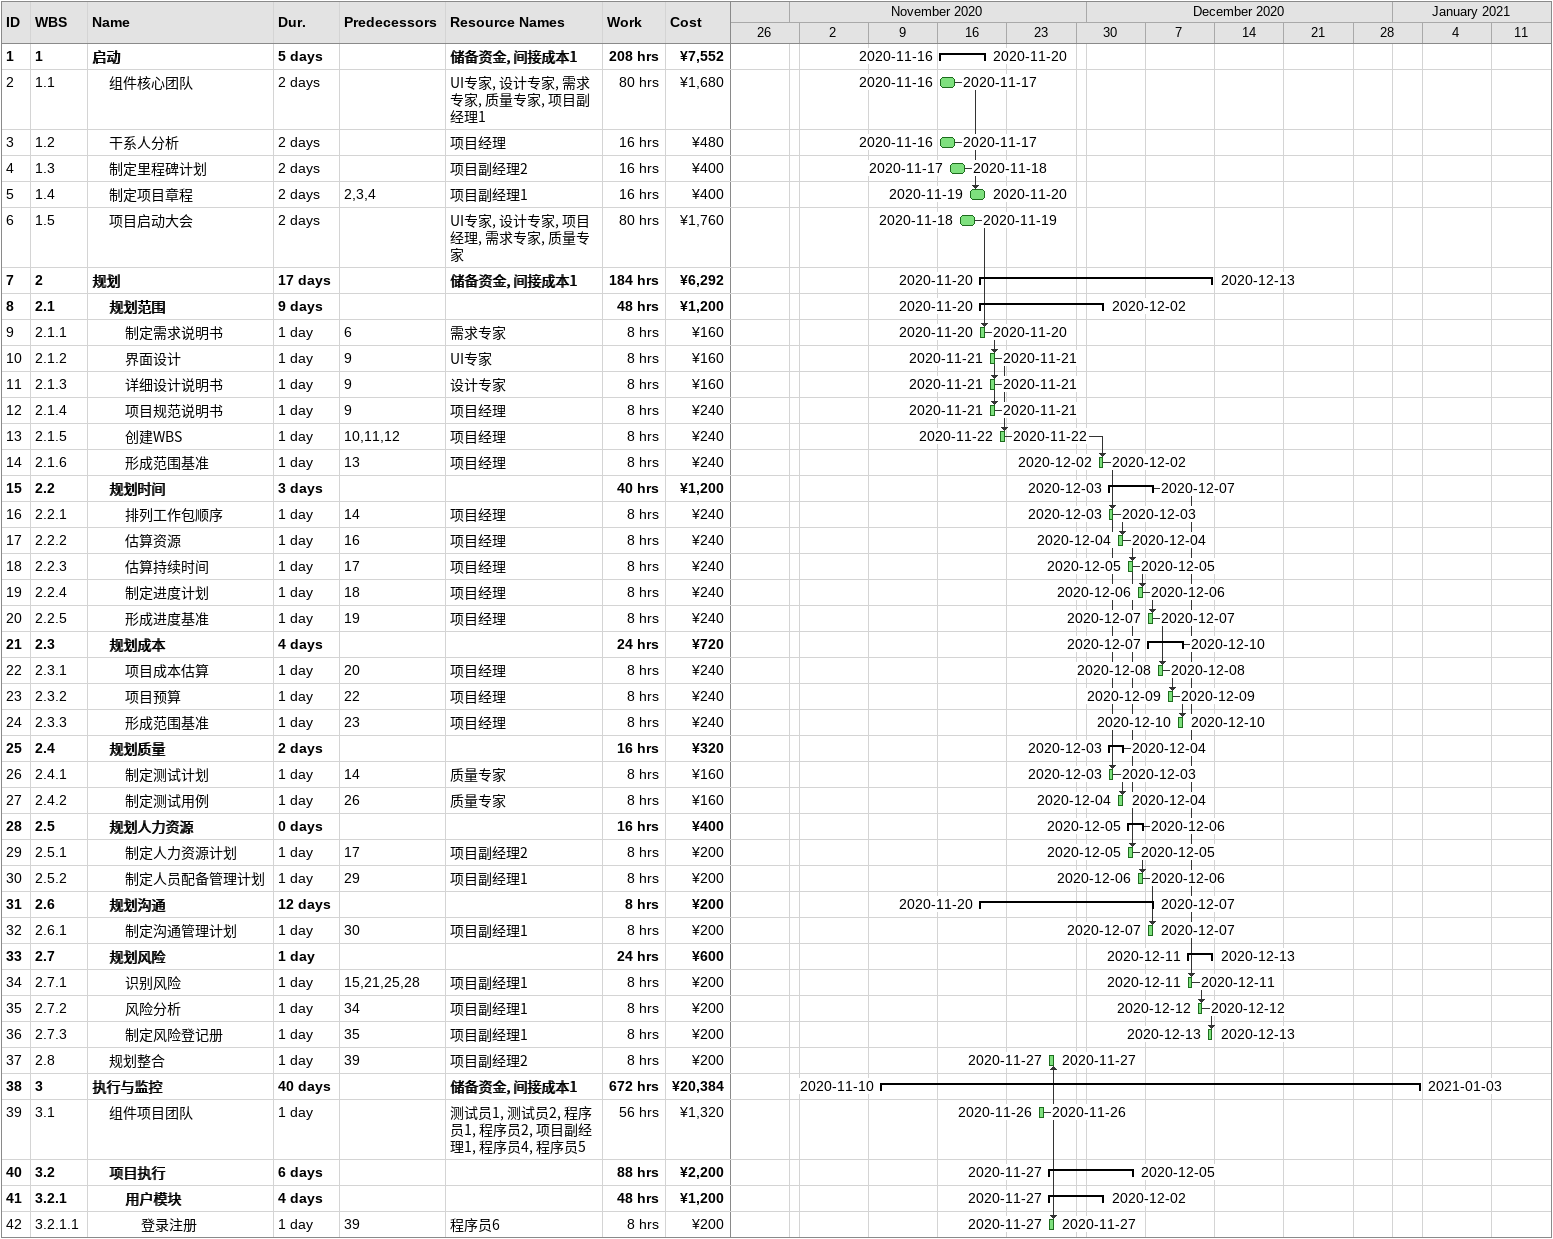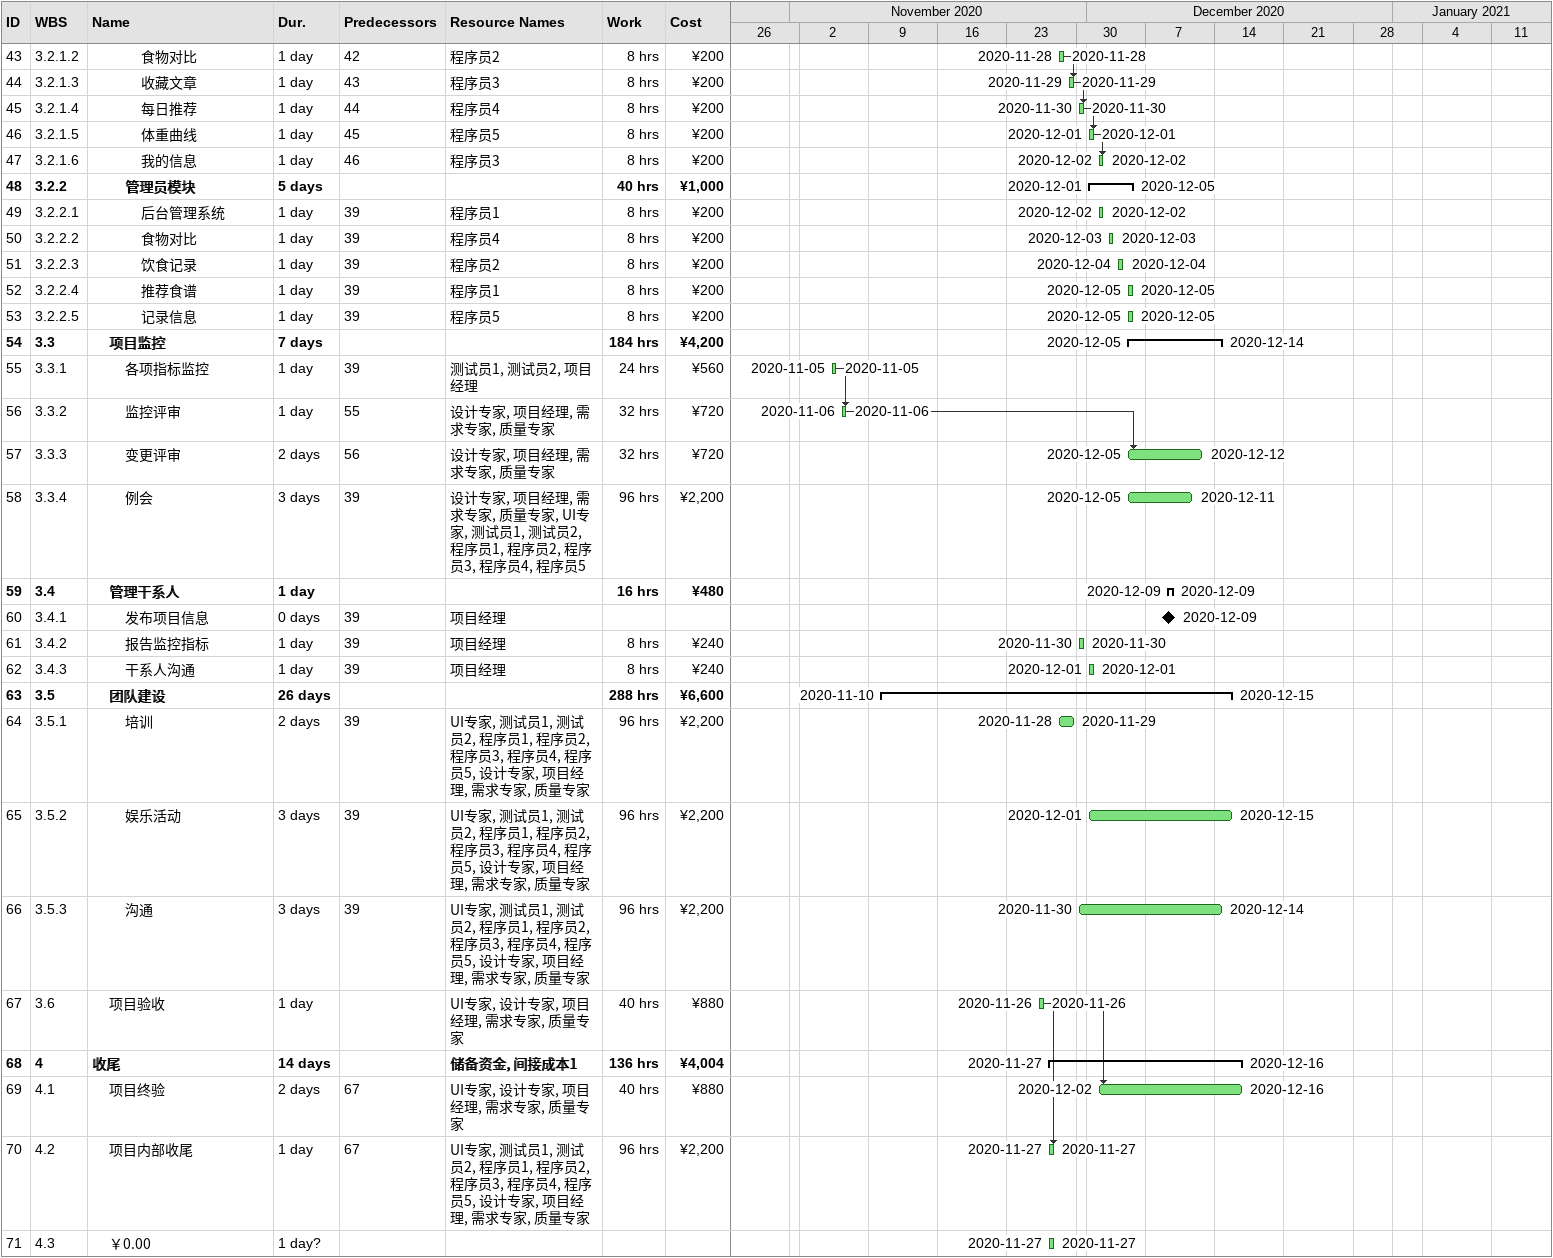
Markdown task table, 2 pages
| ID | WBS | Task | Duration | Start | Finish | Predecessors | Resources | Work (h) | Cost (¥) |
|---|---|---|---|---|---|---|---|---|---|
| 1 | 1 | **启动** | 5d | 2020-11-16 | 2020-11-20 |  | 储备资金, 间接成本1 | 208 | 7552 |
| 2 | 1.1 | 组件核心团队 | 2d | 2020-11-16 | 2020-11-17 |  | UI专家, 设计专家, 需求专家, 质量专家, 项目副经理1 | 80 | 1680 |
| 3 | 1.2 | 干系人分析 | 2d | 2020-11-16 | 2020-11-17 |  | 项目经理 | 16 | 480 |
| 4 | 1.3 | 制定里程碑计划 | 2d | 2020-11-17 | 2020-11-18 |  | 项目副经理2 | 16 | 400 |
| 5 | 1.4 | 制定项目章程 | 2d | 2020-11-19 | 2020-11-20 | 2, 3, 4 | 项目副经理1 | 16 | 400 |
| 6 | 1.5 | 项目启动大会 | 2d | 2020-11-18 | 2020-11-19 |  | UI专家, 设计专家, 项目经理, 需求专家, 质量专家 | 80 | 1760 |
| 7 | 2 | **规划** | 17d | 2020-11-20 | 2020-12-13 |  | 储备资金, 间接成本1 | 184 | 6292 |
| 8 | 2.1 | **规划范围** | 9d | 2020-11-20 | 2020-12-02 |  |  | 48 | 1200 |
| 9 | 2.1.1 | 制定需求说明书 | 1d | 2020-11-20 | 2020-11-20 | 6 | 需求专家 | 8 | 160 |
| 10 | 2.1.2 | 界面设计 | 1d | 2020-11-21 | 2020-11-21 | 9 | UI专家 | 8 | 160 |
| 11 | 2.1.3 | 详细设计说明书 | 1d | 2020-11-21 | 2020-11-21 | 9 | 设计专家 | 8 | 160 |
| 12 | 2.1.4 | 项目规范说明书 | 1d | 2020-11-21 | 2020-11-21 | 9 | 项目经理 | 8 | 240 |
| 13 | 2.1.5 | 创建WBS | 1d | 2020-11-22 | 2020-11-22 | 10, 11, 12 | 项目经理 | 8 | 240 |
| 14 | 2.1.6 | 形成范围基准 | 1d | 2020-12-02 | 2020-12-02 | 13 | 项目经理 | 8 | 240 |
| 15 | 2.2 | **规划时间** | 3d | 2020-12-03 | 2020-12-07 |  |  | 40 | 1200 |
| 16 | 2.2.1 | 排列工作包顺序 | 1d | 2020-12-03 | 2020-12-03 | 14 | 项目经理 | 8 | 240 |
| 17 | 2.2.2 | 估算资源 | 1d | 2020-12-04 | 2020-12-04 | 16 | 项目经理 | 8 | 240 |
| 18 | 2.2.3 | 估算持续时间 | 1d | 2020-12-05 | 2020-12-05 | 17 | 项目经理 | 8 | 240 |
| 19 | 2.2.4 | 制定进度计划 | 1d | 2020-12-06 | 2020-12-06 | 18 | 项目经理 | 8 | 240 |
| 20 | 2.2.5 | 形成进度基准 | 1d | 2020-12-07 | 2020-12-07 | 19 | 项目经理 | 8 | 240 |
| 21 | 2.3 | **规划成本** | 4d | 2020-12-07 | 2020-12-10 |  |  | 24 | 720 |
| 22 | 2.3.1 | 项目成本估算 | 1d | 2020-12-08 | 2020-12-08 | 20 | 项目经理 | 8 | 240 |
| 23 | 2.3.2 | 项目预算 | 1d | 2020-12-09 | 2020-12-09 | 22 | 项目经理 | 8 | 240 |
| 24 | 2.3.3 | 形成范围基准 | 1d | 2020-12-10 | 2020-12-10 | 23 | 项目经理 | 8 | 240 |
| 25 | 2.4 | **规划质量** | 2d | 2020-12-03 | 2020-12-04 |  |  | 16 | 320 |
| 26 | 2.4.1 | 制定测试计划 | 1d | 2020-12-03 | 2020-12-03 | 14 | 质量专家 | 8 | 160 |
| 27 | 2.4.2 | 制定测试用例 | 1d | 2020-12-04 | 2020-12-04 | 26 | 质量专家 | 8 | 160 |
| 28 | 2.5 | **规划人力资源** | 0d | 2020-12-05 | 2020-12-06 |  |  | 16 | 400 |
| 29 | 2.5.1 | 制定人力资源计划 | 1d | 2020-12-05 | 2020-12-05 | 17 | 项目副经理2 | 8 | 200 |
| 30 | 2.5.2 | 制定人员配备管理计划 | 1d | 2020-12-06 | 2020-12-06 | 29 | 项目副经理1 | 8 | 200 |
| 31 | 2.6 | **规划沟通** | 12d | 2020-11-20 | 2020-12-07 |  |  | 8 | 200 |
| 32 | 2.6.1 | 制定沟通管理计划 | 1d | 2020-12-07 | 2020-12-07 | 30 | 项目副经理1 | 8 | 200 |
| 33 | 2.7 | **规划风险** | 1d | 2020-12-11 | 2020-12-13 |  |  | 24 | 600 |
| 34 | 2.7.1 | 识别风险 | 1d | 2020-12-11 | 2020-12-11 | 15, 21, 25, 28 | 项目副经理1 | 8 | 200 |
| 35 | 2.7.2 | 风险分析 | 1d | 2020-12-12 | 2020-12-12 | 34 | 项目副经理1 | 8 | 200 |
| 36 | 2.7.3 | 制定风险登记册 | 1d | 2020-12-13 | 2020-12-13 | 35 | 项目副经理1 | 8 | 200 |
| 37 | 2.8 | 规划整合 | 1d | 2020-11-27 | 2020-11-27 | 39 | 项目副经理2 | 8 | 200 |
| 38 | 3 | **执行与监控** | 40d | 2020-11-10 | 2021-01-03 |  | 储备资金, 间接成本1 | 672 | 20384 |
| 39 | 3.1 | 组件项目团队 | 1d | 2020-11-26 | 2020-11-26 |  | 测试员1, 测试员2, 程序员1, 程序员2, 项目副经理1, 程序员4, 程序员5 | 56 | 1320 |
| 40 | 3.2 | **项目执行** | 6d | 2020-11-27 | 2020-12-05 |  |  | 88 | 2200 |
| 41 | 3.2.1 | **用户模块** | 4d | 2020-11-27 | 2020-12-02 |  |  | 48 | 1200 |
| 42 | 3.2.1.1 | 登录注册 | 1d | 2020-11-27 | 2020-11-27 | 39 | 程序员6 | 8 | 200 |
| 43 | 3.2.1.2 | 食物对比 | 1d | 2020-11-28 | 2020-11-28 | 42 | 程序员2 | 8 | 200 |
| 44 | 3.2.1.3 | 收藏文章 | 1d | 2020-11-29 | 2020-11-29 | 43 | 程序员3 | 8 | 200 |
| 45 | 3.2.1.4 | 每日推荐 | 1d | 2020-11-30 | 2020-11-30 | 44 | 程序员4 | 8 | 200 |
| 46 | 3.2.1.5 | 体重曲线 | 1d | 2020-12-01 | 2020-12-01 | 45 | 程序员5 | 8 | 200 |
| 47 | 3.2.1.6 | 我的信息 | 1d | 2020-12-02 | 2020-12-02 | 46 | 程序员3 | 8 | 200 |
| 48 | 3.2.2 | **管理员模块** | 5d | 2020-12-01 | 2020-12-05 |  |  | 40 | 1000 |
| 49 | 3.2.2.1 | 后台管理系统 | 1d | 2020-12-02 | 2020-12-02 | 39 | 程序员1 | 8 | 200 |
| 50 | 3.2.2.2 | 食物对比 | 1d | 2020-12-03 | 2020-12-03 | 39 | 程序员4 | 8 | 200 |
| 51 | 3.2.2.3 | 饮食记录 | 1d | 2020-12-04 | 2020-12-04 | 39 | 程序员2 | 8 | 200 |
| 52 | 3.2.2.4 | 推荐食谱 | 1d | 2020-12-05 | 2020-12-05 | 39 | 程序员1 | 8 | 200 |
| 53 | 3.2.2.5 | 记录信息 | 1d | 2020-12-05 | 2020-12-05 | 39 | 程序员5 | 8 | 200 |
| 54 | 3.3 | **项目监控** | 7d | 2020-12-05 | 2020-12-14 |  |  | 184 | 4200 |
| 55 | 3.3.1 | 各项指标监控 | 1d | 2020-11-05 | 2020-11-05 | 39 | 测试员1, 测试员2, 项目经理 | 24 | 560 |
| 56 | 3.3.2 | 监控评审 | 1d | 2020-11-06 | 2020-11-06 | 55 | 设计专家, 项目经理, 需求专家, 质量专家 | 32 | 720 |
| 57 | 3.3.3 | 变更评审 | 2d | 2020-12-05 | 2020-12-12 | 56 | 设计专家, 项目经理, 需求专家, 质量专家 | 32 | 720 |
| 58 | 3.3.4 | 例会 | 3d | 2020-12-05 | 2020-12-11 | 39 | 设计专家, 项目经理, 需求专家, 质量专家, UI专家, 测试员1, 测试员2, 程序员1, 程序员2, 程序员3, 程序员4, 程序员5 | 96 | 2200 |
| 59 | 3.4 | **管理干系人** | 1d | 2020-12-09 | 2020-12-09 |  |  | 16 | 480 |
| 60 | 3.4.1 | 发布项目信息 | 0d | 2020-12-09 | 2020-12-09 | 39 | 项目经理 |  |  |
| 61 | 3.4.2 | 报告监控指标 | 1d | 2020-11-30 | 2020-11-30 | 39 | 项目经理 | 8 | 240 |
| 62 | 3.4.3 | 干系人沟通 | 1d | 2020-12-01 | 2020-12-01 | 39 | 项目经理 | 8 | 240 |
| 63 | 3.5 | **团队建设** | 26d | 2020-11-10 | 2020-12-15 |  |  | 288 | 6600 |
| 64 | 3.5.1 | 培训 | 2d | 2020-11-28 | 2020-11-29 | 39 | UI专家, 测试员1, 测试员2, 程序员1, 程序员2, 程序员3, 程序员4, 程序员5, 设计专家, 项目经理, 需求专家, 质量专家 | 96 | 2200 |
| 65 | 3.5.2 | 娱乐活动 | 3d | 2020-12-01 | 2020-12-15 | 39 | UI专家, 测试员1, 测试员2, 程序员1, 程序员2, 程序员3, 程序员4, 程序员5, 设计专家, 项目经理, 需求专家, 质量专家 | 96 | 2200 |
| 66 | 3.5.3 | 沟通 | 3d | 2020-11-30 | 2020-12-14 | 39 | UI专家, 测试员1, 测试员2, 程序员1, 程序员2, 程序员3, 程序员4, 程序员5, 设计专家, 项目经理, 需求专家, 质量专家 | 96 | 2200 |
| 67 | 3.6 | 项目验收 | 1d | 2020-11-26 | 2020-11-26 |  | UI专家, 设计专家, 项目经理, 需求专家, 质量专家 | 40 | 880 |
| 68 | 4 | **收尾** | 14d | 2020-11-27 | 2020-12-16 |  | 储备资金, 间接成本1 | 136 | 4004 |
| 69 | 4.1 | 项目终验 | 2d | 2020-12-02 | 2020-12-16 | 67 | UI专家, 设计专家, 项目经理, 需求专家, 质量专家 | 40 | 880 |
| 70 | 4.2 | 项目内部收尾 | 1d | 2020-11-27 | 2020-11-27 | 67 | UI专家, 测试员1, 测试员2, 程序员1, 程序员2, 程序员3, 程序员4, 程序员5, 设计专家, 项目经理, 需求专家, 质量专家 | 96 | 2200 |
| 71 | 4.3 | ￥0.00 | 1d? | 2020-11-27 | 2020-11-27 |  |  |  |  |
